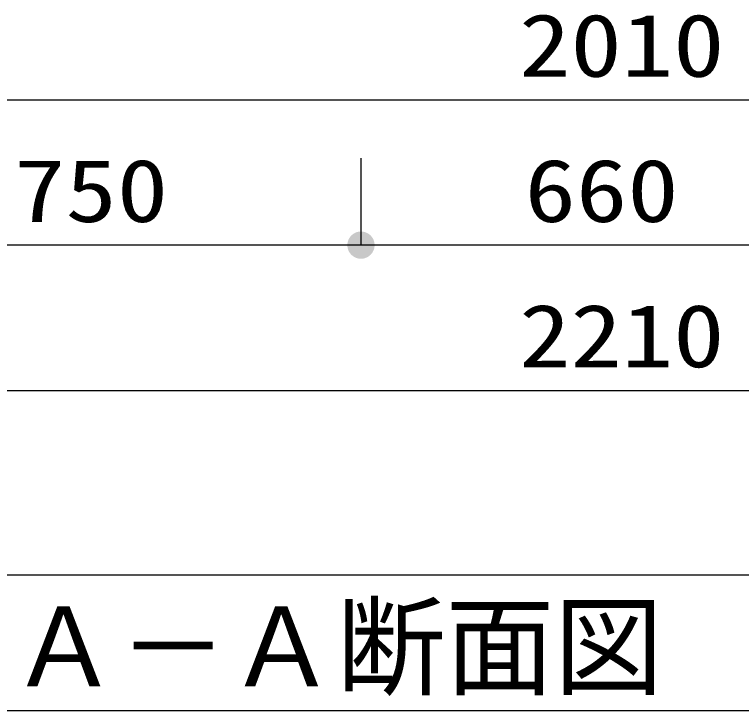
# Model space of a CAD drawing. Units: millimetres, scale not verified. Extents: x -22839 to 8910, y -6308 to 6308.
# Drawn here: x -5971 to -4970, y -4748 to -3789 of the extents above; entities that cross this region are included whole.
import ezdxf
from ezdxf.enums import TextEntityAlignment as Align

# ---------------------------------------------------------------- set-up
doc = ezdxf.new("R2010")
doc.units = ezdxf.units.MM
doc.header["$LTSCALE"] = 30
doc.layers.add('0-2_機器', color=3, linetype='Continuous', lineweight=25)
doc.layers.add('0-F_00クル-フ-6寸法', color=132, linetype='Continuous', lineweight=25)
doc.styles.add('ＭＳ ゴシック', font='')
doc.styles.get('ＭＳ ゴシック').set_extended_font_data('MS Gothic')

msp = doc.modelspace()

# ---------------------------------------------------------------- linework, layer by layer
at = {"layer": '0-2_機器'}
msp.add_lwpolyline([(-4029.83, -4747.83), (-4029.83, -4561.52), (-6059.16, -4561.52), (-6059.16, -4747.83)], close=True, dxfattribs=at)
at = {"layer": '0-F_00クル-フ-6寸法', "color": 4}
for p, q in [((-6143.97, -3907), (-4134.01, -3907)), ((-5493.97, -3987), (-5493.97, -4107)), ((-5493.97, -3987), (-5493.97, -4107)), ((-5493.97, -4107), (-6243.97, -4107)), ((-4833.97, -4107), (-5493.97, -4107)), ((-6243.97, -4307), (-4034.01, -4307))]:
    msp.add_line(p, q, dxfattribs=at)
at = {"layer": '0-F_00クル-フ-6寸法'}
for points in [[(-5493.97, -4107), (-5510.4, -4097.96), (-5509.14, -4095.97)], [(-5493.97, -4107), (-5510.4, -4097.96), (-5509.14, -4095.97)], [(-5493.97, -4107), (-5509.14, -4095.97), (-5507.64, -4094.16)], [(-5493.97, -4107), (-5509.14, -4095.97), (-5507.64, -4094.16)], [(-5493.97, -4107), (-5507.64, -4094.16), (-5505.92, -4092.55)], [(-5493.97, -4107), (-5507.64, -4094.16), (-5505.92, -4092.55)], [(-5493.97, -4107), (-5505.92, -4092.55), (-5504.02, -4091.16)], [(-5493.97, -4107), (-5505.92, -4092.55), (-5504.02, -4091.16)], [(-5493.97, -4107), (-5504.02, -4091.16), (-5501.95, -4090.03)], [(-5493.97, -4107), (-5504.02, -4091.16), (-5501.95, -4090.03)], [(-5493.97, -4107), (-5501.95, -4090.03), (-5499.77, -4089.16)], [(-5493.97, -4107), (-5501.95, -4090.03), (-5499.77, -4089.16)], [(-5493.97, -4107), (-5499.77, -4089.16), (-5497.48, -4088.58)], [(-5493.97, -4107), (-5499.77, -4089.16), (-5497.48, -4088.58)], [(-5493.97, -4107), (-5497.48, -4088.58), (-5495.15, -4088.28)], [(-5493.97, -4107), (-5497.48, -4088.58), (-5495.15, -4088.28)], [(-5493.97, -4107), (-5495.15, -4088.28), (-5492.79, -4088.28)], [(-5493.97, -4107), (-5495.15, -4088.28), (-5492.79, -4088.28)], [(-5493.97, -4107), (-5492.79, -4088.28), (-5490.46, -4088.58)], [(-5493.97, -4107), (-5492.79, -4088.28), (-5490.46, -4088.58)], [(-5493.97, -4107), (-5490.46, -4088.58), (-5488.18, -4089.16)], [(-5493.97, -4107), (-5490.46, -4088.58), (-5488.18, -4089.16)], [(-5493.97, -4107), (-5488.18, -4089.16), (-5485.99, -4090.03)], [(-5493.97, -4107), (-5488.18, -4089.16), (-5485.99, -4090.03)], [(-5493.97, -4107), (-5485.99, -4090.03), (-5483.92, -4091.16)], [(-5493.97, -4107), (-5485.99, -4090.03), (-5483.92, -4091.16)], [(-5493.97, -4107), (-5483.92, -4091.16), (-5482.02, -4092.55)], [(-5493.97, -4107), (-5483.92, -4091.16), (-5482.02, -4092.55)], [(-5493.97, -4107), (-5482.02, -4092.55), (-5480.3, -4094.16)], [(-5493.97, -4107), (-5482.02, -4092.55), (-5480.3, -4094.16)], [(-5493.97, -4107), (-5480.3, -4094.16), (-5478.8, -4095.97)], [(-5493.97, -4107), (-5480.3, -4094.16), (-5478.8, -4095.97)], [(-5493.97, -4107), (-5478.8, -4095.97), (-5477.54, -4097.96)], [(-5493.97, -4107), (-5478.8, -4095.97), (-5477.54, -4097.96)], [(-5493.97, -4107), (-5512.72, -4107), (-5512.57, -4104.65)], [(-5493.97, -4107), (-5512.72, -4107), (-5512.57, -4104.65)], [(-5493.97, -4107), (-5512.57, -4104.65), (-5512.13, -4102.33)], [(-5493.97, -4107), (-5512.57, -4104.65), (-5512.13, -4102.33)], [(-5493.97, -4107), (-5512.13, -4102.33), (-5511.4, -4100.09)], [(-5493.97, -4107), (-5512.13, -4102.33), (-5511.4, -4100.09)], [(-5493.97, -4107), (-5511.4, -4100.09), (-5510.4, -4097.96)], [(-5493.97, -4107), (-5511.4, -4100.09), (-5510.4, -4097.96)], [(-5493.97, -4107), (-5477.54, -4097.96), (-5476.54, -4100.09)], [(-5493.97, -4107), (-5477.54, -4097.96), (-5476.54, -4100.09)], [(-5493.97, -4107), (-5476.54, -4100.09), (-5475.81, -4102.33)], [(-5493.97, -4107), (-5476.54, -4100.09), (-5475.81, -4102.33)], [(-5493.97, -4107), (-5475.81, -4102.33), (-5475.37, -4104.65)], [(-5493.97, -4107), (-5475.81, -4102.33), (-5475.37, -4104.65)], [(-5493.97, -4107), (-5475.37, -4104.65), (-5475.22, -4107)], [(-5493.97, -4107), (-5475.37, -4104.65), (-5475.22, -4107)], [(-5493.97, -4107), (-5512.57, -4109.35), (-5512.72, -4107)], [(-5493.97, -4107), (-5512.57, -4109.35), (-5512.72, -4107)], [(-5493.97, -4107), (-5512.13, -4111.66), (-5512.57, -4109.35)], [(-5493.97, -4107), (-5512.13, -4111.66), (-5512.57, -4109.35)], [(-5493.97, -4107), (-5511.4, -4113.9), (-5512.13, -4111.66)], [(-5493.97, -4107), (-5511.4, -4113.9), (-5512.13, -4111.66)], [(-5493.97, -4107), (-5510.4, -4116.03), (-5511.4, -4113.9)], [(-5493.97, -4107), (-5510.4, -4116.03), (-5511.4, -4113.9)], [(-5493.97, -4107), (-5509.14, -4118.02), (-5510.4, -4116.03)], [(-5493.97, -4107), (-5509.14, -4118.02), (-5510.4, -4116.03)], [(-5493.97, -4107), (-5507.64, -4119.83), (-5509.14, -4118.02)], [(-5493.97, -4107), (-5507.64, -4119.83), (-5509.14, -4118.02)], [(-5493.97, -4107), (-5505.92, -4121.44), (-5507.64, -4119.83)], [(-5493.97, -4107), (-5505.92, -4121.44), (-5507.64, -4119.83)], [(-5493.97, -4107), (-5504.02, -4122.83), (-5505.92, -4121.44)], [(-5493.97, -4107), (-5504.02, -4122.83), (-5505.92, -4121.44)], [(-5493.97, -4107), (-5501.95, -4123.96), (-5504.02, -4122.83)], [(-5493.97, -4107), (-5501.95, -4123.96), (-5504.02, -4122.83)], [(-5493.97, -4107), (-5499.77, -4124.83), (-5501.95, -4123.96)], [(-5493.97, -4107), (-5499.77, -4124.83), (-5501.95, -4123.96)], [(-5493.97, -4107), (-5497.48, -4125.41), (-5499.77, -4124.83)], [(-5493.97, -4107), (-5497.48, -4125.41), (-5499.77, -4124.83)], [(-5493.97, -4107), (-5495.15, -4125.71), (-5497.48, -4125.41)], [(-5493.97, -4107), (-5495.15, -4125.71), (-5497.48, -4125.41)], [(-5493.97, -4107), (-5492.79, -4125.71), (-5495.15, -4125.71)], [(-5493.97, -4107), (-5492.79, -4125.71), (-5495.15, -4125.71)], [(-5493.97, -4107), (-5490.46, -4125.41), (-5492.79, -4125.71)], [(-5493.97, -4107), (-5488.18, -4124.83), (-5490.46, -4125.41)], [(-5493.97, -4107), (-5485.99, -4123.96), (-5488.18, -4124.83)], [(-5493.97, -4107), (-5483.92, -4122.83), (-5485.99, -4123.96)], [(-5493.97, -4107), (-5482.02, -4121.44), (-5483.92, -4122.83)], [(-5493.97, -4107), (-5480.3, -4119.83), (-5482.02, -4121.44)], [(-5493.97, -4107), (-5478.8, -4118.02), (-5480.3, -4119.83)], [(-5493.97, -4107), (-5477.54, -4116.03), (-5478.8, -4118.02)], [(-5493.97, -4107), (-5476.54, -4113.9), (-5477.54, -4116.03)], [(-5493.97, -4107), (-5475.81, -4111.66), (-5476.54, -4113.9)], [(-5493.97, -4107), (-5475.37, -4109.35), (-5475.81, -4111.66)], [(-5493.97, -4107), (-5475.22, -4107), (-5475.37, -4109.35)], [(-5493.97, -4107), (-5490.46, -4125.41), (-5492.79, -4125.71)], [(-5493.97, -4107), (-5488.18, -4124.83), (-5490.46, -4125.41)], [(-5493.97, -4107), (-5485.99, -4123.96), (-5488.18, -4124.83)], [(-5493.97, -4107), (-5483.92, -4122.83), (-5485.99, -4123.96)], [(-5493.97, -4107), (-5482.02, -4121.44), (-5483.92, -4122.83)], [(-5493.97, -4107), (-5480.3, -4119.83), (-5482.02, -4121.44)], [(-5493.97, -4107), (-5478.8, -4118.02), (-5480.3, -4119.83)], [(-5493.97, -4107), (-5477.54, -4116.03), (-5478.8, -4118.02)], [(-5493.97, -4107), (-5476.54, -4113.9), (-5477.54, -4116.03)], [(-5493.97, -4107), (-5475.81, -4111.66), (-5476.54, -4113.9)], [(-5493.97, -4107), (-5475.37, -4109.35), (-5475.81, -4111.66)], [(-5493.97, -4107), (-5475.22, -4107), (-5475.37, -4109.35)]]:
    msp.add_solid(points, dxfattribs=at)

# ---------------------------------------------------------------- texts
at = {"layer": '0-2_機器', "color": 4, "style": 'ＭＳ ゴシック'}
msp.add_text('Ａ－Ａ断面図', height=110, dxfattribs=at).set_placement((-5977.92, -4747.8), align=Align.BOTTOM_LEFT)
at = {"layer": '0-F_00クル-フ-6寸法', "color": 3, "style": 'ＭＳ ゴシック', "width": 1.2}
for s, p in [('2010', (-5276.13, -3901.15)), ('750', (-5971.83, -4101.15)), ('660', (-5268.54, -4101.15)), ('2210', (-5276.13, -4301.15))]:
    msp.add_text(s, height=86.66, dxfattribs=at).set_placement(p, align=Align.BOTTOM_LEFT)

doc.saveas('drawing.dxf')
